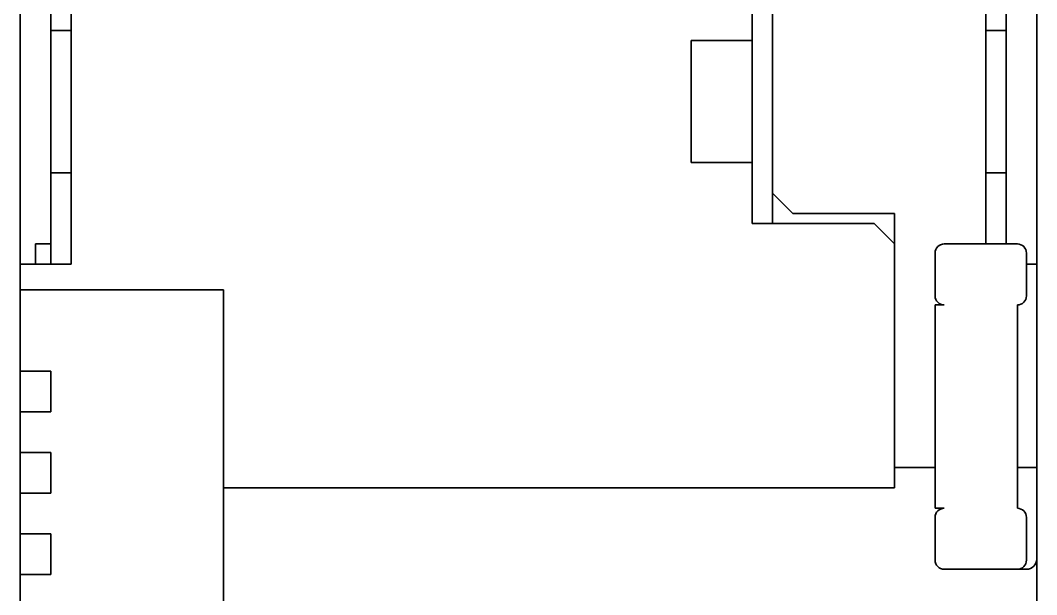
# Model space of a CAD drawing. Extents: x 386 to 1062, y 188 to 634.
# Drawn here: x 771.59 to 776.59, y 431 to 433.82 of the extents above; entities that cross this region are included whole.
import ezdxf

# ---------------------------------------------------------------- set-up
doc = ezdxf.new("R2010")
doc.units = 0

msp = doc.modelspace()

# ---------------------------------------------------------------- linework, layer by layer
at = {"color": 7, "lineweight": 35}
msp.add_line((771.5948, 406), (771.5948, 435), dxfattribs=at)
at = {"color": 7, "lineweight": 35, "ltscale": 0.2125}
msp.add_line((776.5948, 434.9248), (776.5948, 426.4248), dxfattribs=at)
at = {"color": 7, "lineweight": 35, "ltscale": 0.009776}
msp.add_line((776.4448, 434.1658), (776.4448, 433.7748), dxfattribs=at)
msp.add_line((776.4448, 434.1658), (776.4448, 433.7748), dxfattribs=at)
at = {"color": 7, "lineweight": 35, "ltscale": 0.033964}
msp.add_line((776.3448, 432.7248), (776.3448, 434.0833), dxfattribs=at)
msp.add_line((776.3448, 432.7248), (776.3448, 434.0833), dxfattribs=at)
at = {"color": 7, "lineweight": 35, "ltscale": 0.005932}
msp.add_line((771.7448, 434.0121), (771.7448, 433.7748), dxfattribs=at)
at = {"color": 7, "lineweight": 35, "ltscale": 0.009682}
msp.add_line((771.7448, 433.6248), (771.7448, 434.0121), dxfattribs=at)
at = {"color": 7, "lineweight": 35, "ltscale": 0.0075}
for p, q in [((775.1948, 434.0248), (775.1948, 433.7248)), ((775.1948, 433.7248), (774.8948, 433.7248)), ((774.8948, 433.1248), (775.1948, 433.1248)), ((775.1948, 433.1248), (775.1948, 432.8248))]:
    msp.add_line(p, q, dxfattribs=at)
at = {"color": 7, "lineweight": 35, "ltscale": 0.03}
for p, q in [((775.2948, 434.0248), (775.2948, 432.8248)), ((775.8948, 431.5248), (775.8948, 432.7248))]:
    msp.add_line(p, q, dxfattribs=at)
at = {"color": 7, "lineweight": 35, "ltscale": 0.032528}
msp.add_line((771.8448, 432.6248), (771.8448, 433.9259), dxfattribs=at)
at = {"color": 7, "lineweight": 35, "ltscale": 0.0225}
msp.add_line((775.2948, 433.8748), (775.2948, 432.9748), dxfattribs=at)
msp.add_line((775.2948, 433.8748), (775.2948, 432.9748), dxfattribs=at)
at = {"color": 7, "lineweight": 35, "ltscale": 0.0175}
for p, q in [((771.7448, 433.7748), (771.7448, 433.0748)), ((771.8448, 433.7748), (771.8448, 433.0748)), ((775.2948, 433.7748), (775.2948, 433.0748)), ((775.2948, 433.0748), (775.2948, 433.7748)), ((776.4448, 433.7748), (776.4448, 433.0748)), ((776.4448, 433.7748), (776.4448, 433.0748))]:
    msp.add_line(p, q, dxfattribs=at)
at = {"color": 7, "lineweight": 35, "ltscale": 0.002499}
for p, q in [((771.8448, 433.7748), (771.7448, 433.7748)), ((776.3448, 433.7748), (776.4448, 433.7748)), ((776.3448, 433.7748), (776.4448, 433.7748)), ((771.8448, 433.0748), (771.7448, 433.0748)), ((776.4448, 433.0748), (776.3448, 433.0748)), ((776.4448, 433.0748), (776.3448, 433.0748)), ((776.4448, 433.0748), (776.3448, 433.0748))]:
    msp.add_line(p, q, dxfattribs=at)
at = {"color": 7, "lineweight": 35, "ltscale": 0.015}
for p, q in [((774.8948, 433.7248), (774.8948, 433.1248)), ((775.1948, 433.1248), (775.1948, 433.7248))]:
    msp.add_line(p, q, dxfattribs=at)
at = {"color": 7, "lineweight": 35, "ltscale": 0.0125}
for p, q in [((771.7448, 433.2248), (771.7448, 432.7248)), ((775.3948, 432.8748), (775.8948, 432.8748)), ((775.3948, 432.8748), (775.8948, 432.8748))]:
    msp.add_line(p, q, dxfattribs=at)
at = {"color": 7, "lineweight": 35, "ltscale": 0.01125}
for p, q in [((771.7448, 433.0748), (771.7448, 432.6248)), ((776.5948, 431.1748), (776.5948, 431.6248)), ((776.5948, 431.1748), (776.5948, 431.6248))]:
    msp.add_line(p, q, dxfattribs=at)
at = {"color": 7, "lineweight": 35, "ltscale": 0.00875}
msp.add_line((776.4448, 433.0748), (776.4448, 432.7248), dxfattribs=at)
msp.add_line((776.4448, 433.0748), (776.4448, 432.7248), dxfattribs=at)
at = {"color": 7, "lineweight": 35, "ltscale": 0.003535}
for p, q in [((775.2948, 432.9748), (775.3948, 432.8748)), ((775.2948, 432.9748), (775.3948, 432.8748)), ((775.2948, 432.9748), (775.3948, 432.8748)), ((775.8948, 432.7248), (775.7948, 432.8248))]:
    msp.add_line(p, q, dxfattribs=at)
at = {"color": 7, "lineweight": 35, "ltscale": 0.00375}
for p, q in [((775.2948, 432.9748), (775.2948, 432.8248)), ((775.2948, 432.9748), (775.2948, 432.8248)), ((775.8948, 432.8748), (775.8948, 432.7248)), ((775.8948, 432.8748), (775.8948, 432.7248)), ((775.8948, 432.8748), (775.8948, 432.7248))]:
    msp.add_line(p, q, dxfattribs=at)
at = {"color": 7, "lineweight": 35, "ltscale": 0.015001}
msp.add_line((775.1948, 432.8248), (775.7948, 432.8248), dxfattribs=at)
at = {"color": 7, "lineweight": 35, "ltscale": 0.001875}
msp.add_line((771.6698, 432.7248), (771.7448, 432.7248), dxfattribs=at)
at = {"color": 7, "lineweight": 35, "ltscale": 0.0025}
msp.add_line((771.6698, 432.7248), (771.6698, 432.6248), dxfattribs=at)
at = {"color": 7, "lineweight": 35, "ltscale": 0.009001}
for p, q in [((776.4998, 432.7248), (776.1398, 432.7248)), ((776.4998, 431.1248), (776.1398, 431.1248))]:
    msp.add_line(p, q, dxfattribs=at)
at = {"color": 7, "lineweight": 35, "ltscale": 0.005251}
for p, q in [((776.0948, 432.4698), (776.0948, 432.6798)), ((776.5448, 432.4698), (776.5448, 432.6798))]:
    msp.add_line(p, q, dxfattribs=at)
at = {"color": 7, "lineweight": 35, "ltscale": 0.00625}
msp.add_line((771.5948, 432.6248), (771.8448, 432.6248), dxfattribs=at)
at = {"color": 7, "lineweight": 35, "ltscale": 0.00125}
for p, q in [((776.5448, 432.6248), (776.5948, 432.6248)), ((776.5948, 432.6248), (776.5448, 432.6248)), ((776.5948, 432.6248), (776.5448, 432.6248)), ((776.5948, 432.6248), (776.5448, 432.6248)), ((776.5448, 432.6248), (776.5948, 432.6248))]:
    msp.add_line(p, q, dxfattribs=at)
at = {"color": 7, "lineweight": 35, "ltscale": 0.025}
for p, q in [((776.5948, 432.6248), (776.5948, 431.6248)), ((776.5948, 432.6248), (776.5948, 431.6248)), ((772.5948, 432.5), (771.5948, 432.5)), ((776.0948, 431.4248), (776.0948, 432.4248)), ((776.4998, 431.4248), (776.4998, 432.4248))]:
    msp.add_line(p, q, dxfattribs=at)
at = {"color": 7, "lineweight": 35, "ltscale": 0.003751}
for p, q in [((771.5948, 432.5), (771.7448, 432.5)), ((771.5948, 432.1), (771.7448, 432.1)), ((771.7448, 432.1), (771.5948, 432.1)), ((771.5948, 431.9), (771.7448, 431.9)), ((771.7448, 431.9), (771.5948, 431.9)), ((771.5948, 431.7), (771.7448, 431.7)), ((771.7448, 431.7), (771.5948, 431.7)), ((771.5948, 431.5), (771.7448, 431.5)), ((771.7448, 431.5), (771.5948, 431.5)), ((771.5948, 431.3), (771.7448, 431.3)), ((771.7448, 431.3), (771.5948, 431.3)), ((771.5948, 431.1), (771.7448, 431.1)), ((771.7448, 431.1), (771.5948, 431.1))]:
    msp.add_line(p, q, dxfattribs=at)
at = {"color": 7, "lineweight": 35, "ltscale": 0.075}
msp.add_line((772.5948, 432.5), (772.5948, 429.5), dxfattribs=at)
at = {"color": 7, "lineweight": 35, "ltscale": 0.001125}
for p, q in [((776.1398, 432.4248), (776.0948, 432.4248)), ((776.1398, 431.4248), (776.0948, 431.4248)), ((776.5448, 431.1248), (776.4998, 431.1248))]:
    msp.add_line(p, q, dxfattribs=at)
at = {"color": 7, "lineweight": 35, "ltscale": 0.005}
for p, q in [((771.7448, 431.9), (771.7448, 432.1)), ((771.7448, 431.9), (771.7448, 432.1)), ((771.7448, 431.5), (771.7448, 431.7)), ((771.7448, 431.5), (771.7448, 431.7)), ((776.0948, 431.6248), (775.8948, 431.6248)), ((776.0948, 431.6248), (775.8948, 431.6248)), ((771.7448, 431.1), (771.7448, 431.3)), ((771.7448, 431.1), (771.7448, 431.3))]:
    msp.add_line(p, q, dxfattribs=at)
at = {"color": 7, "lineweight": 35, "ltscale": 0.002374}
msp.add_line((776.5948, 431.6248), (776.4998, 431.6248), dxfattribs=at)
msp.add_line((776.5948, 431.6248), (776.4998, 431.6248), dxfattribs=at)
at = {"color": 7, "lineweight": 35, "ltscale": 0.0825}
msp.add_line((775.8948, 431.5248), (772.5948, 431.5248), dxfattribs=at)
at = {"color": 7, "lineweight": 35, "ltscale": 0.00525}
for p, q in [((776.0948, 431.1698), (776.0948, 431.3798)), ((776.5448, 431.1698), (776.5448, 431.3798))]:
    msp.add_line(p, q, dxfattribs=at)
at = {"color": 7, "lineweight": 35, "ltscale": 0.001111}
msp.add_line((776.5448, 431.1248), (776.5004, 431.1248), dxfattribs=at)
at = {"color": 7, "lineweight": 35}
for centre, radius, start, end in [((776.1398, 432.6798), 0.045, 90, 180), ((776.4998, 432.6798), 0.045, 0, 90), ((776.1398, 432.4698), 0.045, 180, 270), ((776.4998, 432.4698), 0.045, 270, 360), ((776.1398, 431.3798), 0.045, 90, 180), ((776.4998, 431.3798), 0.045, 0, 90), ((776.1398, 431.1698), 0.045, 180, 270), ((776.4998, 431.1698), 0.045, 270, 360), ((776.5448, 431.1748), 0.05, 270, 0), ((776.5448, 431.1748), 0.05, 270, 0)]:
    msp.add_arc(centre, radius, start, end, dxfattribs=at)

doc.saveas('drawing.dxf')
